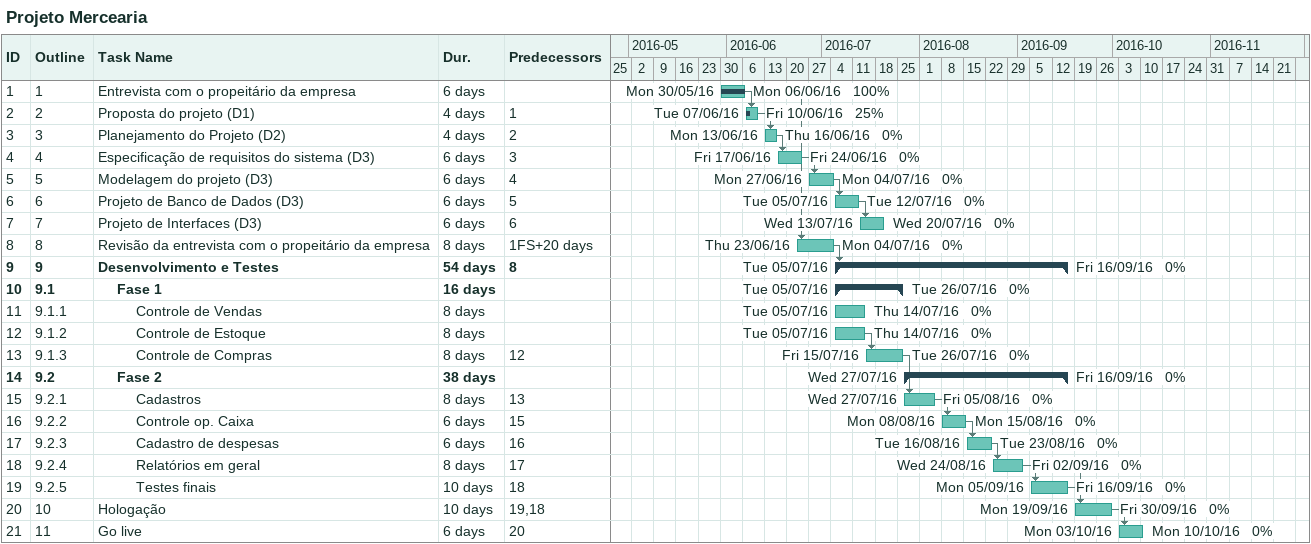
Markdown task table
Projeto Mercearia

| ID | WBS | Task | Duration | Start | Finish | Predecessors | % complete |
|---|---|---|---|---|---|---|---|
| 1 | 1 | Entrevista com o propeitário da empresa | 6d | 2016-05-30 | 2016-06-06 |  | 100 |
| 2 | 2 | Proposta do projeto (D1) | 4d | 2016-06-07 | 2016-06-10 | 1 | 25 |
| 3 | 3 | Planejamento do Projeto (D2) | 4d | 2016-06-13 | 2016-06-16 | 2 | 0 |
| 4 | 4 | Especificação de requisitos do sistema (D3) | 6d | 2016-06-17 | 2016-06-24 | 3 | 0 |
| 5 | 5 | Modelagem do projeto (D3) | 6d | 2016-06-27 | 2016-07-04 | 4 | 0 |
| 6 | 6 | Projeto de Banco de Dados (D3) | 6d | 2016-07-05 | 2016-07-12 | 5 | 0 |
| 7 | 7 | Projeto de Interfaces (D3) | 6d | 2016-07-13 | 2016-07-20 | 6 | 0 |
| 8 | 8 | Revisão da entrevista com o propeitário da empresa | 8d | 2016-06-23 | 2016-07-04 | 1FS+20d | 0 |
| 9 | 9 | **Desenvolvimento e Testes** | 54d | 2016-07-05 | 2016-09-16 | 8 | 0 |
| 10 | 9.1 | **Fase 1** | 16d | 2016-07-05 | 2016-07-26 |  | 0 |
| 11 | 9.1.1 | Controle de Vendas | 8d | 2016-07-05 | 2016-07-14 |  | 0 |
| 12 | 9.1.2 | Controle de Estoque | 8d | 2016-07-05 | 2016-07-14 |  | 0 |
| 13 | 9.1.3 | Controle de Compras | 8d | 2016-07-15 | 2016-07-26 | 12 | 0 |
| 14 | 9.2 | **Fase 2** | 38d | 2016-07-27 | 2016-09-16 |  | 0 |
| 15 | 9.2.1 | Cadastros | 8d | 2016-07-27 | 2016-08-05 | 13 | 0 |
| 16 | 9.2.2 | Controle op. Caixa | 6d | 2016-08-08 | 2016-08-15 | 15 | 0 |
| 17 | 9.2.3 | Cadastro de despesas | 6d | 2016-08-16 | 2016-08-23 | 16 | 0 |
| 18 | 9.2.4 | Relatórios em geral | 8d | 2016-08-24 | 2016-09-02 | 17 | 0 |
| 19 | 9.2.5 | Testes finais | 10d | 2016-09-05 | 2016-09-16 | 18 | 0 |
| 20 | 10 | Hologação | 10d | 2016-09-19 | 2016-09-30 | 19, 18 | 0 |
| 21 | 11 | Go live | 6d | 2016-10-03 | 2016-10-10 | 20 | 0 |
